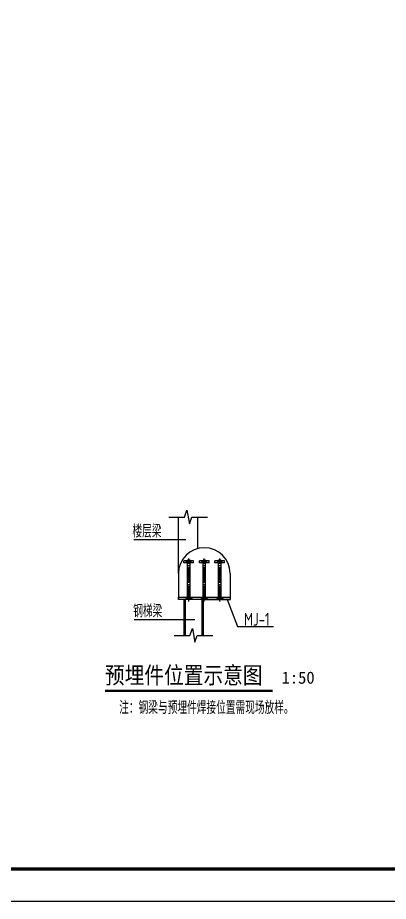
# Model space of a CAD drawing. Extents: x 6827379 to 6887889, y 99218 to 177608.
# Drawn here: x 6855282 to 6861017, y 113845 to 127517 of the extents above; entities that cross this region are included whole.
import ezdxf

# ---------------------------------------------------------------- set-up
doc = ezdxf.new("R2010")
doc.units = 0
doc.header["$LTSCALE"] = 1000
doc.header["$MEASUREMENT"] = 0
for name, pattern in [('CENTER', [50.8, 31.75, -6.35, 6.35, -6.35]), ('CONTINOUS', [2000000.0, 1000000.0, 1000000.0]), ('DASHED', [19.05, 12.7, -6.35]), ('DOTE', [2.42, 2, -0.2, 0.02, -0.2])]:
    doc.linetypes.add(name, pattern=pattern)
for name, color, linetype in [('100', 7, 'Continuous'), ('A_公文', 7, 'Continuous'), ('A_公框', 4, 'Continuous'), ('A_图名标注', 3, 'Continuous'), ('A_符号', 3, 'Continuous'), ('GC', 3, 'Continuous'), ('HF', 1, 'Continuous'), ('S_CL', 2, 'Continuous'), ('tc1', 252, 'Continuous'), ('ZX', 1, 'CENTER'), ('校对1', 2, 'Continuous')]:
    doc.layers.add(name, color=color, linetype=linetype)
doc.styles.get("Standard").update_dxf_attribs({"font": 'tssdeng.shx', "bigfont": 'hztxt.shx'})
doc.styles.add('黑1', font='simhei.ttf', dxfattribs={"width": 0.85})
doc.styles.add('黑体', font='simhei.ttf')
pattern_1 = [(225, (-2204574.3892, -1616634.3747), (1.767766953, -1.767766953), [])]
pattern_2 = [(225, (-2204574.3895, -1616514.3748), (1.767766953, -1.767766953), [])]
pattern_3 = [(225, (-2204574.39, -1616394.3742), (1.767766953, -1.767766953), [])]

# ---------------------------------------------------------------- blocks, each defined once
blk = doc.blocks.new('cbn')
at = {"layer": 'HF'}
h = blk.add_hatch(dxfattribs=at)
h.set_pattern_fill('ANSI31', color=256, scale=1.666666, style=0)
h.set_pattern_definition([(45, (-1189750.103, -425053.385), (-3.74177178, 3.74177178), [])])
h.paths.add_polyline_path([(-1341107.1, -284481), (-1341122.1, -284481), (-1341122.1, -284492.7), (-1341112.1, -284486), (-1341107.1, -284486)])
h.paths.add_polyline_path([(-1341107.1, -284456), (-1341112.1, -284456), (-1341122.1, -284449.3), (-1341122.1, -284461), (-1341107.1, -284461)])
h = blk.add_hatch(dxfattribs=at)
h.set_pattern_fill('ANSI31', color=256, scale=20, angle=180, style=0)
h.set_pattern_definition(pattern_3)
h.paths.add_polyline_path([(-1340823.7, -284461.3), (-1340823.7, -284471.1), (-1340825.7, -284471.1), (-1340825.7, -284461), (-1340841.7, -284461), (-1340841.7, -284459), (-1340839.7, -284459), (-1340823.7, -284443)])
h = blk.add_hatch(dxfattribs=at)
h.set_pattern_fill('ANSI31', color=256, scale=20, angle=180, style=0)
h.set_pattern_definition(pattern_3)
h.paths.add_polyline_path([(-1340823.7, -284480.9), (-1340823.7, -284471), (-1340825.7, -284471), (-1340825.7, -284481.1), (-1340841.7, -284481.1), (-1340841.7, -284483.1), (-1340839.7, -284483.1), (-1340823.7, -284499.1)])
h = blk.add_hatch(dxfattribs=at)
h.set_pattern_fill('ANSI31', color=256, scale=1.666666, style=0)
h.set_pattern_definition([(45, (-1189750.1026, -425173.3853), (-3.74177178, 3.74177178), [])])
h.paths.add_polyline_path([(-1341107.1, -284601), (-1341122.1, -284601), (-1341122.1, -284612.7), (-1341112.1, -284606), (-1341107.1, -284606)])
h.paths.add_polyline_path([(-1341107.1, -284576), (-1341112.1, -284576), (-1341122.1, -284569.3), (-1341122.1, -284581), (-1341107.1, -284581)])
h = blk.add_hatch(dxfattribs=at)
h.set_pattern_fill('ANSI31', color=256, scale=20, angle=180, style=0)
h.set_pattern_definition(pattern_2)
h.paths.add_polyline_path([(-1340823.7, -284581.3), (-1340823.7, -284591.1), (-1340825.7, -284591.1), (-1340825.7, -284581), (-1340841.7, -284581), (-1340841.7, -284579), (-1340839.7, -284579), (-1340823.7, -284563)])
h = blk.add_hatch(dxfattribs=at)
h.set_pattern_fill('ANSI31', color=256, scale=20, angle=180, style=0)
h.set_pattern_definition(pattern_2)
h.paths.add_polyline_path([(-1340823.7, -284600.9), (-1340823.7, -284591), (-1340825.7, -284591), (-1340825.7, -284601.1), (-1340841.7, -284601.1), (-1340841.7, -284603.1), (-1340839.7, -284603.1), (-1340823.7, -284619.1)])
h = blk.add_hatch(dxfattribs=at)
h.set_pattern_fill('ANSI31', color=256, scale=1.666666, style=0)
h.set_pattern_definition([(45, (-1189750.102, -425293.3853), (-3.74177178, 3.74177178), [])])
h.paths.add_polyline_path([(-1341107.1, -284721), (-1341122.1, -284721), (-1341122.1, -284732.7), (-1341112.1, -284726), (-1341107.1, -284726)])
h.paths.add_polyline_path([(-1341107.1, -284696), (-1341112.1, -284696), (-1341122.1, -284689.3), (-1341122.1, -284701), (-1341107.1, -284701)])
h = blk.add_hatch(dxfattribs=at)
h.set_pattern_fill('ANSI31', color=256, scale=20, angle=180, style=0)
h.set_pattern_definition(pattern_1)
h.paths.add_polyline_path([(-1340823.7, -284701.3), (-1340823.7, -284711.1), (-1340825.7, -284711.1), (-1340825.7, -284701), (-1340841.7, -284701), (-1340841.7, -284699), (-1340839.7, -284699), (-1340823.7, -284683)])
h = blk.add_hatch(dxfattribs=at)
h.set_pattern_fill('ANSI31', color=256, scale=20, angle=180, style=0)
h.set_pattern_definition(pattern_1)
h.paths.add_polyline_path([(-1340823.7, -284720.9), (-1340823.7, -284711), (-1340825.7, -284711), (-1340825.7, -284721.1), (-1340841.7, -284721.1), (-1340841.7, -284723.1), (-1340839.7, -284723.1), (-1340823.7, -284739.1)])
at = {"layer": 'GC'}
for p, q in [((-1341112.1, -284456), (-1341122.1, -284449.3)), ((-1340823.7, -284391), (-1340841.7, -284391)), ((-1340841.7, -284391), (-1340841.7, -284461)), ((-1340823.7, -284791), (-1340823.7, -284391)), ((-1341112.1, -284486), (-1341122.1, -284492.7)), ((-1341112.1, -284456), (-1341107.1, -284456)), ((-1341112.1, -284486), (-1341107.1, -284486)), ((-1340839.7, -284459), (-1340841.7, -284459)), ((-1340841.7, -284481.1), (-1340841.7, -284581)), ((-1340839.7, -284483.1), (-1340841.7, -284483.1)), ((-1340825.7, -284461), (-1340825.7, -284481.1)), ((-1341112.1, -284576), (-1341122.1, -284569.3)), ((-1341112.1, -284576), (-1341107.1, -284576)), ((-1340839.7, -284579), (-1340841.7, -284579)), ((-1340825.7, -284581), (-1340825.7, -284601.1)), ((-1341112.1, -284606), (-1341122.1, -284612.7)), ((-1341112.1, -284606), (-1341107.1, -284606)), ((-1340841.7, -284601.1), (-1340841.7, -284701)), ((-1340839.7, -284603.1), (-1340841.7, -284603.1)), ((-1341112.1, -284696), (-1341122.1, -284689.3)), ((-1341112.1, -284696), (-1341107.1, -284696)), ((-1340839.7, -284699), (-1340841.7, -284699)), ((-1340841.7, -284721.1), (-1340841.7, -284791)), ((-1340839.7, -284723.1), (-1340841.7, -284723.1)), ((-1340825.7, -284701), (-1340825.7, -284721.1)), ((-1341112.1, -284726), (-1341122.1, -284732.7)), ((-1341112.1, -284726), (-1341107.1, -284726)), ((-1340841.7, -284791), (-1340823.7, -284791))]:
    blk.add_line(p, q, dxfattribs=at)
for points in [[(-1340839.7, -284459), (-1340823.7, -284443)], [(-1340839.7, -284483.1), (-1340823.7, -284499.1)], [(-1340839.7, -284579), (-1340823.7, -284563)], [(-1340839.7, -284603.1), (-1340823.7, -284619.1)], [(-1340839.7, -284699), (-1340823.7, -284683)], [(-1340839.7, -284723.1), (-1340823.7, -284739.1)]]:
    blk.add_lwpolyline(points, dxfattribs=at)
at = {"layer": 'ZX', "color": 3, "linetype": 'DASHED', "ltscale": 2000}
for p, q in [((-1341122.1, -284461), (-1341122.1, -284433.5)), ((-1341107.1, -284433.5), (-1341122.1, -284433.5)), ((-1341107.1, -284461), (-1341107.1, -284433.5)), ((-1340825.7, -284461), (-1341127.1, -284461)), ((-1341127.1, -284481.1), (-1341127.1, -284461)), ((-1341127.1, -284481.1), (-1341127.1, -284461)), ((-1340825.7, -284481.1), (-1341127.1, -284481.1)), ((-1341122.1, -284508.5), (-1341122.1, -284481.1)), ((-1341107.1, -284508.5), (-1341122.1, -284508.5)), ((-1341107.1, -284508.5), (-1341107.1, -284481.1)), ((-1340825.7, -284581), (-1341127.1, -284581)), ((-1341127.1, -284601.1), (-1341127.1, -284581)), ((-1341127.1, -284601.1), (-1341127.1, -284581)), ((-1341122.1, -284581), (-1341122.1, -284553.5)), ((-1341107.1, -284553.5), (-1341122.1, -284553.5)), ((-1341107.1, -284581), (-1341107.1, -284553.5)), ((-1340825.7, -284581), (-1341092.1, -284581)), ((-1340825.7, -284601.1), (-1341127.1, -284601.1)), ((-1341122.1, -284628.5), (-1341122.1, -284601.1)), ((-1341107.1, -284628.5), (-1341122.1, -284628.5)), ((-1341107.1, -284628.5), (-1341107.1, -284601.1)), ((-1340825.7, -284701), (-1341127.1, -284701)), ((-1341127.1, -284721.1), (-1341127.1, -284701)), ((-1341127.1, -284721.1), (-1341127.1, -284701)), ((-1340825.7, -284721.1), (-1341127.1, -284721.1)), ((-1341122.1, -284701), (-1341122.1, -284673.5)), ((-1341107.1, -284673.5), (-1341122.1, -284673.5)), ((-1341122.1, -284748.5), (-1341122.1, -284721.1)), ((-1341107.1, -284701), (-1341107.1, -284673.5)), ((-1341107.1, -284748.5), (-1341107.1, -284721.1)), ((-1340825.7, -284701), (-1341092.1, -284701)), ((-1340825.7, -284721.1), (-1341092.1, -284721.1)), ((-1340825.7, -284721.1), (-1341092.1, -284721.1)), ((-1341107.1, -284748.5), (-1341122.1, -284748.5))]:
    blk.add_line(p, q, dxfattribs=at)
blk = doc.blocks.new('dad2d3232333')
at = {"layer": 'ZX', "linetype": 'DOTE', "ltscale": 0.06}
for p, q in [((6420643.7, 160851.6), (6420643.7, 161183.5)), ((6420763.7, 160851.6), (6420763.7, 161183.5)), ((6420883.7, 160851.6), (6420883.7, 161183.5))]:
    blk.add_line(p, q, dxfattribs=at)
at = {"layer": 'tc1', "linetype": 'ByBlock', "xscale": -1, "rotation": 90}
blk.add_blockref('cbn', (6136172.7, -1179955.7), dxfattribs=at)

msp = doc.modelspace()

# ---------------------------------------------------------------- linework, layer by layer
at = {"layer": 'A_公框', "color": 0, "linetype": 'CONTINOUS'}
msp.add_lwpolyline([(6828368.3, 113845.2), (6887889.5, 113845.2), (6887889.5, 143545.2), (6828368.3, 143545.2)], close=True, dxfattribs=at)
at = {"layer": 'A_公框', "color": 0, "linetype": 'CONTINOUS', "const_width": 50}
msp.add_lwpolyline([(6829618.3, 114345.2), (6887389.5, 114345.2), (6887389.5, 143045.2), (6829618.3, 143045.2)], close=True, dxfattribs=at)
at = {"layer": 'A_图名标注', "const_width": 35}
msp.add_lwpolyline([(6856632.4, 117102.7), (6859225.5, 117102.7)], dxfattribs=at)
at = {"layer": 'A_符号', "linetype": 'CONTINOUS'}
for points in [[(6857619.4, 119791.6), (6857863.1, 119791.6), (6857901.3, 119896.6), (6857938.4, 119686.6), (6857975.6, 119791.6), (6858219.4, 119791.6)], [(6857702.4, 117959.6), (6857946.1, 117959.6), (6857984.3, 118064.6), (6858021.4, 117854.6), (6858058.6, 117959.6), (6858302.4, 117959.6)]]:
    msp.add_lwpolyline(points, dxfattribs=at)
at = {"layer": 'S_CL', "color": 9}
for points in [[(6857769.4, 118917.1), (6857769.4, 118517.1)], [(6858569.4, 118917.1), (6858569.4, 118517.1)], [(6858169.4, 118517.1), (6857769.4, 118517.1)], [(6858169.4, 118517.1), (6858569.4, 118517.1)]]:
    msp.add_lwpolyline(points, dxfattribs=at)
msp.add_arc((6858169.4, 118917.1), 400, 0, 180, dxfattribs=at)
at = {"layer": '校对1', "color": 4, "linetype": 'CONTINOUS'}
for points in [[(6857769.4, 118917.1), (6857769.4, 119791.6)], [(6858069.4, 119304.4), (6858069.4, 119791.6)], [(6857852.4, 118517.1), (6857852.4, 117959.6)], [(6857872.4, 118517.1), (6857872.4, 117959.6)], [(6858132.4, 118517.1), (6858132.4, 117959.6)], [(6858152.4, 118517.1), (6858152.4, 117959.6)]]:
    msp.add_lwpolyline(points, dxfattribs=at)
at = {"layer": '校对1', "linetype": 'CONTINOUS'}
for points in [[(6857884.9, 119437.6), (6857081.4, 119437.6)], [(6858524.9, 118517.1), (6858685.4, 118097.6), (6859238.9, 118097.6)], [(6858023.4, 118201.6), (6857084.4, 118201.6)]]:
    msp.add_lwpolyline(points, dxfattribs=at)

# ---------------------------------------------------------------- block references
at = {"layer": '校对1', "linetype": 'CONTINOUS', "xscale": 2, "yscale": 2, "zscale": 2}
msp.add_blockref('dad2d3232333', (-5983358, -203218.8), dxfattribs=at)

# ---------------------------------------------------------------- texts
at = {"layer": '100', "color": 7, "linetype": 'Continuous', "width": 0.75}
for s, p in [('楼层梁', (6857057.9, 119473.1)), ('钢梯梁', (6857069.6, 118237.1)), ('MJ-1', (6858784.4, 118109.1)), ('注：钢梁与预埋件焊接位置需现场放样。', (6856852.3, 116742.9))]:
    msp.add_text(s, height=200, dxfattribs=at).set_placement(p)
at = {"layer": 'A_公文', "style": '黑1', "width": 0.85}
msp.add_text('预埋件位置示意图', height=262.87, dxfattribs=at).set_placement((6856632.4, 117212.6))
at = {"layer": 'A_公文', "style": '黑体'}
msp.add_text('1:50', height=187.76, dxfattribs=at).set_placement((6859365.5, 117212.6))

doc.saveas('drawing.dxf')
